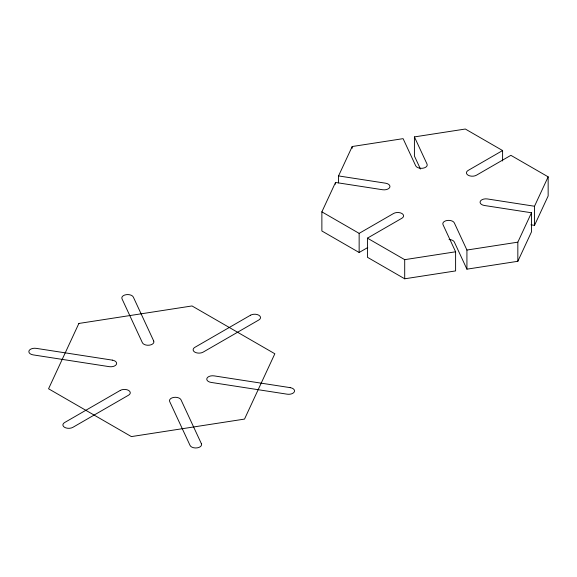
<?xml version="1.0" encoding="UTF-8"?>
<svg xmlns="http://www.w3.org/2000/svg" width="577" height="577" viewBox="0 0 577 577"><rect width="100%" height="100%" fill="white"/><g stroke="black" fill="none" stroke-linecap="round" stroke-linejoin="round"><path stroke-width="0.87" d="M367.758 247.519L359.146 252.495L321.872 230.98L321.872 211.853L335.518 182.455L382.587 189.739A5.857 3.383 0 0 0 389.756 187.345A5.857 3.383 0 0 0 385.616 183.205L338.548 175.927L338.548 182.88M338.548 175.927L352.194 146.529L403.099 138.653L415.714 165.83A5.857 3.383 0 0 0 422.883 168.217A5.857 3.383 0 0 0 427.03 164.077L414.416 136.908L465.329 129.032L502.596 150.547L502.596 160.983M449.043 239.498A5.857 3.383 0 0 1 454.308 241.994L466.923 269.17L517.836 261.294L517.836 242.167L531.475 212.769L484.406 205.491A5.857 3.383 0 0 1 480.266 201.351A5.857 3.383 0 0 1 487.442 198.957L534.511 206.241L548.15 176.843L510.883 155.328L476.422 175.22A5.857 3.383 0 0 1 468.142 175.22A5.857 3.383 0 0 1 468.142 170.439L502.596 150.547M517.836 261.294L531.475 231.896L531.475 212.769M530.955 224.814L534.511 225.369L548.15 195.971L548.15 176.843M321.872 211.853L359.146 233.368L393.601 213.476A5.857 3.383 0 0 1 401.88 213.476A5.857 3.383 0 0 1 401.88 218.257L367.426 238.15L367.426 257.277L404.701 278.792L455.606 270.916L455.606 251.788L442.999 224.619A5.857 3.383 0 0 1 447.139 220.479A5.857 3.383 0 0 1 454.308 222.866L466.923 250.043L466.923 269.17M367.426 238.15L404.701 259.664L455.606 251.788M466.923 250.043L517.836 242.167M420.46 169.054L414.416 156.035L414.416 136.908M534.511 206.241L534.511 225.369M404.701 259.664L404.701 278.792M359.146 233.368L359.146 252.495M352.194 146.529L352.194 148.267M335.518 182.455L335.518 184.193M78.876 323.452L48.562 388.775L131.383 436.594L244.518 419.09L274.84 353.766L192.011 305.954L78.876 323.452M120.29 390.398L64.588 422.559A5.857 3.383 0 0 0 64.588 427.333A5.857 3.383 0 0 0 72.875 427.333L128.57 395.18A5.857 3.383 0 0 0 128.57 390.398A5.857 3.383 0 0 0 120.29 390.398M250.526 315.208L194.831 347.361A5.857 3.383 0 0 0 194.831 352.143A5.857 3.383 0 0 0 203.111 352.143L258.806 319.99A5.857 3.383 0 0 0 258.806 315.208A5.857 3.383 0 0 0 250.526 315.208M112.306 360.127L36.221 348.357A5.857 3.383 0 0 0 29.045 350.751A5.857 3.383 0 0 0 33.185 354.891L109.269 366.662A5.857 3.383 0 0 0 116.446 364.267A5.857 3.383 0 0 0 112.306 360.127M290.209 387.65L214.125 375.879A5.857 3.383 0 0 0 206.955 378.274A5.857 3.383 0 0 0 211.095 382.414L287.18 394.185A5.857 3.383 0 0 0 294.349 391.79A5.857 3.383 0 0 0 290.209 387.65M153.713 341L133.33 297.076A5.857 3.383 0 0 0 126.154 294.681A5.857 3.383 0 0 0 122.014 298.828L142.404 342.752A5.857 3.383 0 0 0 149.573 345.147A5.857 3.383 0 0 0 153.713 341M201.387 443.72L180.998 399.789A5.857 3.383 0 0 0 173.828 397.402A5.857 3.383 0 0 0 169.681 401.542L190.071 445.466A5.857 3.383 0 0 0 197.24 447.86A5.857 3.383 0 0 0 201.387 443.72"/></g></svg>
